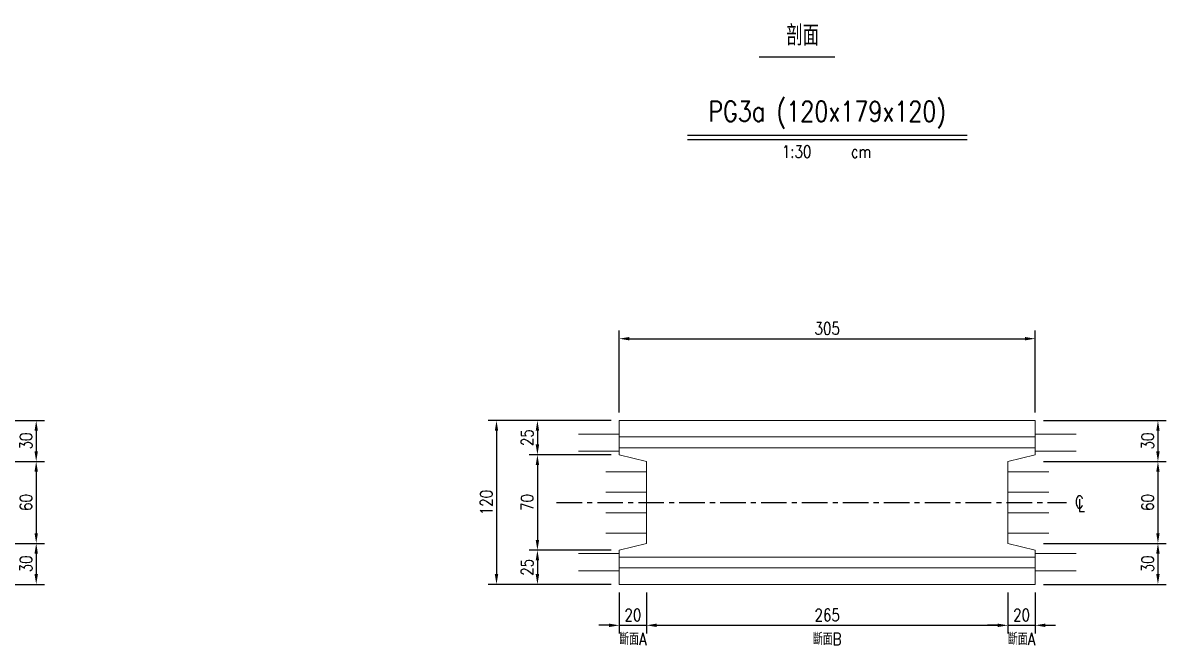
# Model space of a CAD drawing. Extents: x -4754 to 8167, y -19960 to 3942.
# Drawn here: x 2545 to 3383, y 2326 to 2782 of the extents above; entities that cross this region are included whole.
import ezdxf
from ezdxf.enums import TextEntityAlignment as Align

# ---------------------------------------------------------------- set-up
doc = ezdxf.new("R2010")
doc.units = 0
doc.header["$LTSCALE"] = 3
doc.linetypes.add('CENTER', pattern=[2, 1.25, -0.25, 0.25, -0.25])
doc.layers.get('0').update_dxf_attribs({"linetype": 'CONTINUOUS'})
doc.layers.add('HB_0', color=7, linetype='CONTINUOUS', transparency=0.5)
for name, color, linetype in [('HB_DIM', 1, 'CONTINUOUS'), ('HB_TXT_CTEXT', 2, 'CONTINUOUS'), ('鋼筋', 3, 'CONTINUOUS')]:
    doc.layers.add(name, color=color, linetype=linetype)
doc.styles.get("Standard").update_dxf_attribs({"font": 'ROMANS.shx', "width": 0.8, "bigfont": 'chineset.shx'})
doc.dimstyles.new('30', dxfattribs={"dimscale": 3, "dimtxt": 3, "dimasz": 2.5, "dimexe": 2, "dimexo": 2, "dimgap": 1, "dimtad": 1, "dimdsep": 46, "dimtxsty": 'Standard', "dimcen": 0, "dimclrd": 256, "dimclre": 256, "dimclrt": 2, "dimadec": 0, "dimazin": 0, "dimtfac": 1, "dimtix": 1, "dimtmove": 2, "dimatfit": 3, "dimfxl": 1, "dimtolj": 1, "dimtzin": 0, "dimarcsym": 0})

# ---------------------------------------------------------------- blocks, each defined once
blk = doc.blocks.new('*D1066')
at = {"layer": 'HB_DIM', "linetype": 'Continuous', "lineweight": -2}
for p, q in [((2470.72, 2490.95), (2560.72, 2490.95)), ((2554.72, 2483.45), (2554.72, 2468.45)), ((2470.72, 2460.95), (2560.72, 2460.95))]:
    blk.add_line(p, q, dxfattribs=at)
at = {"layer": 'HB_DIM'}
for points in [[(2555.97, 2483.45), (2553.47, 2483.45), (2554.72, 2490.95)], [(2553.47, 2468.45), (2555.97, 2468.45), (2554.72, 2460.95)]]:
    blk.add_solid(points, dxfattribs=at)
at = {"layer": 'HB_DIM', "color": 2, "linetype": 'Continuous', "insert": (2547.22, 2475.95), "char_height": 9, "attachment_point": 5, "rotation": 90}
blk.add_mtext('\\A1;30', dxfattribs=at)
blk = doc.blocks.new('*D1067')
at = {"layer": 'HB_DIM', "linetype": 'Continuous', "lineweight": -2}
for p, q in [((2470.72, 2460.95), (2560.72, 2460.95)), ((2554.72, 2453.45), (2554.72, 2408.45)), ((2470.72, 2400.95), (2560.72, 2400.95))]:
    blk.add_line(p, q, dxfattribs=at)
at = {"layer": 'HB_DIM'}
for points in [[(2555.97, 2453.45), (2553.47, 2453.45), (2554.72, 2460.95)], [(2553.47, 2408.45), (2555.97, 2408.45), (2554.72, 2400.95)]]:
    blk.add_solid(points, dxfattribs=at)
at = {"layer": 'HB_DIM', "color": 2, "linetype": 'Continuous', "insert": (2547.22, 2430.95), "char_height": 9, "attachment_point": 5, "rotation": 90}
blk.add_mtext('\\A1;60', dxfattribs=at)
blk = doc.blocks.new('*D1068')
at = {"layer": 'HB_DIM', "linetype": 'Continuous', "lineweight": -2}
for p, q in [((2470.72, 2400.95), (2560.72, 2400.95)), ((2554.72, 2393.45), (2554.72, 2378.45)), ((2470.72, 2370.95), (2560.72, 2370.95))]:
    blk.add_line(p, q, dxfattribs=at)
at = {"layer": 'HB_DIM'}
for points in [[(2555.97, 2393.45), (2553.47, 2393.45), (2554.72, 2400.95)], [(2553.47, 2378.45), (2555.97, 2378.45), (2554.72, 2370.95)]]:
    blk.add_solid(points, dxfattribs=at)
at = {"layer": 'HB_DIM', "color": 2, "linetype": 'Continuous', "insert": (2547.22, 2385.95), "char_height": 9, "attachment_point": 5, "rotation": 90}
blk.add_mtext('\\A1;30', dxfattribs=at)
blk = doc.blocks.new('beam_title')
at = {"layer": 'HB_TXT_CTEXT', "color": 3, "linetype": 'Continuous'}
blk.add_line((-102.52, 3), (102.52, 3), dxfattribs=at)
at = {"layer": 'HB_TXT_CTEXT', "color": 1, "linetype": 'Continuous'}
blk.add_line((-102.52, 0), (102.52, 0), dxfattribs=at)
at = {"color": 3, "linetype": 'Continuous', "width": 0.8}
blk.add_attdef('A', text='', height=15, dxfattribs=at).set_placement((0, 19.49), align=Align.MIDDLE)
at = {"color": 2, "linetype": 'Continuous', "width": 0.8}
for tag, p in [('1:30', (-22.44, -9)), ('CM', (24.84, -9))]:
    blk.add_attdef(tag, text='', height=9, dxfattribs=at).set_placement(p, align=Align.MIDDLE)
blk = doc.blocks.new('*D1079')
at = {"layer": 'HB_DIM', "linetype": 'Continuous', "lineweight": -2}
for p, q in [((2982.22, 2496.95), (2982.22, 2556.95)), ((3287.22, 2496.95), (3287.22, 2556.95)), ((2989.72, 2550.95), (3279.72, 2550.95))]:
    blk.add_line(p, q, dxfattribs=at)
at = {"layer": 'HB_DIM'}
for points in [[(2989.72, 2552.2), (2989.72, 2549.7), (2982.22, 2550.95)], [(3279.72, 2549.7), (3279.72, 2552.2), (3287.22, 2550.95)]]:
    blk.add_solid(points, dxfattribs=at)
at = {"layer": 'HB_DIM', "color": 2, "linetype": 'Continuous', "insert": (3134.72, 2558.45), "char_height": 9, "attachment_point": 5, "rotation": 0}
blk.add_mtext('\\A1;305', dxfattribs=at)
blk = doc.blocks.new('*D1080')
at = {"layer": 'HB_DIM', "linetype": 'Continuous', "lineweight": -2}
for p, q in [((2982.22, 2364.95), (2982.22, 2334.95)), ((3002.22, 2364.95), (3002.22, 2334.95)), ((2974.72, 2340.95), (2967.22, 2340.95)), ((2982.22, 2340.95), (3002.22, 2340.95)), ((3009.72, 2340.95), (3017.22, 2340.95))]:
    blk.add_line(p, q, dxfattribs=at)
at = {"layer": 'HB_DIM'}
for points in [[(2974.72, 2339.7), (2974.72, 2342.2), (2982.22, 2340.95)], [(3009.72, 2342.2), (3009.72, 2339.7), (3002.22, 2340.95)]]:
    blk.add_solid(points, dxfattribs=at)
at = {"layer": 'HB_DIM', "color": 2, "linetype": 'Continuous', "insert": (2992.22, 2348.45), "char_height": 9, "attachment_point": 5, "rotation": 0}
blk.add_mtext('\\A1;20', dxfattribs=at)
blk = doc.blocks.new('*D1081')
at = {"layer": 'HB_DIM', "linetype": 'Continuous', "lineweight": -2}
for p, q in [((3002.22, 2364.95), (3002.22, 2334.95)), ((3267.22, 2364.95), (3267.22, 2334.95)), ((3009.72, 2340.95), (3259.72, 2340.95))]:
    blk.add_line(p, q, dxfattribs=at)
at = {"layer": 'HB_DIM'}
for points in [[(3009.72, 2342.2), (3009.72, 2339.7), (3002.22, 2340.95)], [(3259.72, 2339.7), (3259.72, 2342.2), (3267.22, 2340.95)]]:
    blk.add_solid(points, dxfattribs=at)
at = {"layer": 'HB_DIM', "color": 2, "linetype": 'Continuous', "insert": (3134.72, 2348.45), "char_height": 9, "attachment_point": 5, "rotation": 0}
blk.add_mtext('\\A1;265', dxfattribs=at)
blk = doc.blocks.new('*D1082')
at = {"layer": 'HB_DIM', "linetype": 'Continuous', "lineweight": -2}
for p, q in [((3267.22, 2364.95), (3267.22, 2334.95)), ((3287.22, 2364.95), (3287.22, 2334.95)), ((3259.72, 2340.95), (3252.22, 2340.95)), ((3267.22, 2340.95), (3287.22, 2340.95)), ((3294.72, 2340.95), (3302.22, 2340.95))]:
    blk.add_line(p, q, dxfattribs=at)
at = {"layer": 'HB_DIM'}
for points in [[(3259.72, 2339.7), (3259.72, 2342.2), (3267.22, 2340.95)], [(3294.72, 2342.2), (3294.72, 2339.7), (3287.22, 2340.95)]]:
    blk.add_solid(points, dxfattribs=at)
at = {"layer": 'HB_DIM', "color": 2, "linetype": 'Continuous', "insert": (3277.22, 2348.45), "char_height": 9, "attachment_point": 5, "rotation": 0}
blk.add_mtext('\\A1;20', dxfattribs=at)
blk = doc.blocks.new('*D1083')
at = {"layer": 'HB_DIM', "linetype": 'Continuous', "lineweight": -2}
for p, q in [((2976.22, 2490.95), (2886.22, 2490.95)), ((2892.22, 2483.45), (2892.22, 2378.45)), ((2976.22, 2370.95), (2886.22, 2370.95))]:
    blk.add_line(p, q, dxfattribs=at)
at = {"layer": 'HB_DIM'}
for points in [[(2893.47, 2483.45), (2890.97, 2483.45), (2892.22, 2490.95)], [(2890.97, 2378.45), (2893.47, 2378.45), (2892.22, 2370.95)]]:
    blk.add_solid(points, dxfattribs=at)
at = {"layer": 'HB_DIM', "color": 2, "linetype": 'Continuous', "insert": (2884.72, 2430.95), "char_height": 9, "attachment_point": 5, "rotation": 90}
blk.add_mtext('\\A1;120', dxfattribs=at)
blk = doc.blocks.new('*D1084')
at = {"layer": 'HB_DIM', "linetype": 'Continuous', "lineweight": -2}
for p, q in [((2976.22, 2490.95), (2916.22, 2490.95)), ((2922.22, 2483.45), (2922.22, 2473.45)), ((2976.22, 2465.95), (2916.22, 2465.95))]:
    blk.add_line(p, q, dxfattribs=at)
at = {"layer": 'HB_DIM'}
for points in [[(2923.47, 2483.45), (2920.97, 2483.45), (2922.22, 2490.95)], [(2920.97, 2473.45), (2923.47, 2473.45), (2922.22, 2465.95)]]:
    blk.add_solid(points, dxfattribs=at)
at = {"layer": 'HB_DIM', "color": 2, "linetype": 'Continuous', "insert": (2914.72, 2478.45), "char_height": 9, "attachment_point": 5, "rotation": 90}
blk.add_mtext('\\A1;25', dxfattribs=at)
blk = doc.blocks.new('*D1085')
at = {"layer": 'HB_DIM', "linetype": 'Continuous', "lineweight": -2}
for p, q in [((2976.22, 2465.95), (2916.22, 2465.95)), ((2922.22, 2458.45), (2922.22, 2403.45)), ((2976.22, 2395.95), (2916.22, 2395.95))]:
    blk.add_line(p, q, dxfattribs=at)
at = {"layer": 'HB_DIM'}
for points in [[(2923.47, 2458.45), (2920.97, 2458.45), (2922.22, 2465.95)], [(2920.97, 2403.45), (2923.47, 2403.45), (2922.22, 2395.95)]]:
    blk.add_solid(points, dxfattribs=at)
at = {"layer": 'HB_DIM', "color": 2, "linetype": 'Continuous', "insert": (2914.72, 2430.95), "char_height": 9, "attachment_point": 5, "rotation": 90}
blk.add_mtext('\\A1;70', dxfattribs=at)
blk = doc.blocks.new('*D1086')
at = {"layer": 'HB_DIM', "linetype": 'Continuous', "lineweight": -2}
for p, q in [((2976.22, 2395.95), (2916.22, 2395.95)), ((2922.22, 2388.45), (2922.22, 2378.45)), ((2976.22, 2370.95), (2916.22, 2370.95))]:
    blk.add_line(p, q, dxfattribs=at)
at = {"layer": 'HB_DIM'}
for points in [[(2923.47, 2388.45), (2920.97, 2388.45), (2922.22, 2395.95)], [(2920.97, 2378.45), (2923.47, 2378.45), (2922.22, 2370.95)]]:
    blk.add_solid(points, dxfattribs=at)
at = {"layer": 'HB_DIM', "color": 2, "linetype": 'Continuous', "insert": (2914.72, 2383.45), "char_height": 9, "attachment_point": 5, "rotation": 90}
blk.add_mtext('\\A1;25', dxfattribs=at)
blk = doc.blocks.new('*D1087')
at = {"layer": 'HB_DIM', "linetype": 'Continuous', "lineweight": -2}
for p, q in [((3293.22, 2490.95), (3383.22, 2490.95)), ((3377.22, 2483.45), (3377.22, 2468.45)), ((3293.22, 2460.95), (3383.22, 2460.95))]:
    blk.add_line(p, q, dxfattribs=at)
at = {"layer": 'HB_DIM'}
for points in [[(3378.47, 2483.45), (3375.97, 2483.45), (3377.22, 2490.95)], [(3375.97, 2468.45), (3378.47, 2468.45), (3377.22, 2460.95)]]:
    blk.add_solid(points, dxfattribs=at)
at = {"layer": 'HB_DIM', "color": 2, "linetype": 'Continuous', "insert": (3369.72, 2475.95), "char_height": 9, "attachment_point": 5, "rotation": 90}
blk.add_mtext('\\A1;30', dxfattribs=at)
blk = doc.blocks.new('*D1088')
at = {"layer": 'HB_DIM', "linetype": 'Continuous', "lineweight": -2}
for p, q in [((3293.22, 2460.95), (3383.22, 2460.95)), ((3377.22, 2453.45), (3377.22, 2408.45)), ((3293.22, 2400.95), (3383.22, 2400.95))]:
    blk.add_line(p, q, dxfattribs=at)
at = {"layer": 'HB_DIM'}
for points in [[(3378.47, 2453.45), (3375.97, 2453.45), (3377.22, 2460.95)], [(3375.97, 2408.45), (3378.47, 2408.45), (3377.22, 2400.95)]]:
    blk.add_solid(points, dxfattribs=at)
at = {"layer": 'HB_DIM', "color": 2, "linetype": 'Continuous', "insert": (3369.72, 2430.95), "char_height": 9, "attachment_point": 5, "rotation": 90}
blk.add_mtext('\\A1;60', dxfattribs=at)
blk = doc.blocks.new('*D1089')
at = {"layer": 'HB_DIM', "linetype": 'Continuous', "lineweight": -2}
for p, q in [((3293.22, 2400.95), (3383.22, 2400.95)), ((3377.22, 2393.45), (3377.22, 2378.45)), ((3293.22, 2370.95), (3383.22, 2370.95))]:
    blk.add_line(p, q, dxfattribs=at)
at = {"layer": 'HB_DIM'}
for points in [[(3378.47, 2393.45), (3375.97, 2393.45), (3377.22, 2400.95)], [(3375.97, 2378.45), (3378.47, 2378.45), (3377.22, 2370.95)]]:
    blk.add_solid(points, dxfattribs=at)
at = {"layer": 'HB_DIM', "color": 2, "linetype": 'Continuous', "insert": (3369.72, 2385.95), "char_height": 9, "attachment_point": 5, "rotation": 90}
blk.add_mtext('\\A1;30', dxfattribs=at)
blk = doc.blocks.new('cl')
at = {"layer": 'HB_TXT_CTEXT', "linetype": 'Continuous', "width": 0.8}
for s, p in [('C', (-0.18, 0.11)), ('L', (0.23, -0.56))]:
    blk.add_text(s, height=2.5, dxfattribs=at).set_placement(p, align=Align.MIDDLE)
blk = doc.blocks.new('beam_SectionSide')
at = {"layer": 'HB_TXT_CTEXT', "color": 4, "linetype": 'Continuous'}
blk.add_line((-27.76, 0), (27.76, 0), dxfattribs=at)
at = {"layer": 'HB_TXT_CTEXT', "color": 4, "linetype": 'Continuous', "width": 0.8}
blk.add_text(' 剖面', height=15, rotation=360, dxfattribs=at).set_placement((0, 16.5), align=Align.MIDDLE)

msp = doc.modelspace()

# ---------------------------------------------------------------- linework, layer by layer
at = {"layer": 'HB_0', "lineweight": 5}
for p, q in [((3002.223, 2490.95, 116), (2982.223, 2490.95, 116)), ((2982.223, 2490.95, 116), (2982.223, 2478.95, 116)), ((3267.223, 2490.95, 116), (3002.223, 2490.95, 116)), ((3287.223, 2490.95, 116), (3267.223, 2490.95, 116)), ((3287.223, 2478.95, 116), (3287.223, 2490.95, 116)), ((3002.223, 2478.95, 116), (2982.223, 2478.95, 116)), ((2982.223, 2478.95, 116), (2982.223, 2470.95, 104)), ((2982.223, 2478.95, 116), (3002.223, 2478.95, 116)), ((3267.223, 2478.95, 116), (3002.223, 2478.95, 116)), ((3002.223, 2478.95, 116), (3267.223, 2478.95, 116)), ((3287.223, 2478.95, 116), (3267.223, 2478.95, 116)), ((3267.223, 2478.95, 116), (3287.223, 2478.95, 116)), ((3287.223, 2470.95, 104), (3287.223, 2478.95, 116)), ((3002.223, 2470.95, 104), (2982.223, 2470.95, 104)), ((2982.223, 2470.95, 104), (2982.223, 2465.95, 104)), ((2982.223, 2470.95, 104), (3002.223, 2470.95, 104)), ((2982.223, 2465.95, 104), (3002.223, 2460.95, 104)), ((3002.223, 2470.95, 104), (3267.223, 2470.95, 104)), ((3267.223, 2470.95, 104), (3002.223, 2470.95, 104)), ((3287.223, 2470.95, 104), (3267.223, 2470.95, 104)), ((3267.223, 2470.95, 104), (3287.223, 2470.95, 104)), ((3267.223, 2460.95, 104), (3287.223, 2465.95, 104)), ((3287.223, 2465.95, 104), (3287.223, 2470.95, 104)), ((3002.223, 2460.95, 104), (3002.223, 2400.95, 104)), ((3267.223, 2400.95, 104), (3267.223, 2460.95, 104)), ((3002.223, 2400.95, 104), (2982.223, 2395.95, 104)), ((3287.223, 2395.95, 104), (3267.223, 2400.95, 104)), ((2982.223, 2395.95, 104), (2982.223, 2390.95, 104)), ((2982.223, 2390.95, 104), (3002.223, 2390.95, 104)), ((3002.223, 2390.95, 104), (2982.223, 2390.95, 104)), ((2982.223, 2390.95, 104), (2982.223, 2382.95, 120)), ((3267.223, 2390.95, 104), (3002.223, 2390.95, 104)), ((3002.223, 2390.95, 104), (3267.223, 2390.95, 104)), ((3267.223, 2390.95, 104), (3287.223, 2390.95, 104)), ((3287.223, 2390.95, 104), (3267.223, 2390.95, 104)), ((3287.223, 2390.95, 104), (3287.223, 2395.95, 104)), ((3287.223, 2382.95, 120), (3287.223, 2390.95, 104)), ((2982.223, 2382.95, 120), (3002.223, 2382.95, 120)), ((3002.223, 2382.95, 120), (2982.223, 2382.95, 120)), ((2982.223, 2382.95, 120), (2982.223, 2370.95, 120)), ((3267.223, 2382.95, 120), (3002.223, 2382.95, 120)), ((3002.223, 2382.95, 120), (3267.223, 2382.95, 120)), ((3267.223, 2382.95, 120), (3287.223, 2382.95, 120)), ((3287.223, 2382.95, 120), (3267.223, 2382.95, 120)), ((3287.223, 2370.95, 120), (3287.223, 2382.95, 120)), ((2982.223, 2370.95, 120), (3002.223, 2370.95, 120)), ((3002.223, 2370.95, 120), (3267.223, 2370.95, 120)), ((3267.223, 2370.95, 120), (3287.223, 2370.95, 120))]:
    msp.add_line(p, q, dxfattribs=at)
at = {"layer": 'HB_0', "color": 1, "linetype": 'CENTER', "ltscale": 5}
msp.add_lwpolyline([(2936.223, 2430.95), (3310.223, 2430.95)], dxfattribs=at)
at = {"layer": '鋼筋', "lineweight": 5}
for p, q in [((2952.286, 2480.95, 13), (2982.223, 2480.95, 13)), ((3317.16, 2480.95, 21.89), (3287.223, 2480.95, 21.89)), ((2952.286, 2468.45, 13), (2982.223, 2468.45, 13)), ((3317.16, 2468.45, 21.89), (3287.223, 2468.45, 21.89)), ((2972.286, 2453.45, 13), (3002.223, 2453.45, 13)), ((3297.16, 2453.45, 21.89), (3267.223, 2453.45, 21.89)), ((2972.286, 2438.45, 13), (3002.223, 2438.45, 13)), ((3297.16, 2438.45, 21.89), (3267.223, 2438.45, 21.89)), ((2972.286, 2423.45, 13), (3002.223, 2423.45, 13)), ((3297.16, 2423.45, 21.89), (3267.223, 2423.45, 21.89)), ((2972.286, 2408.45, 13), (3002.223, 2408.45, 13)), ((3297.16, 2408.45, 21.89), (3267.223, 2408.45, 21.89)), ((2952.286, 2393.45, 13), (2982.223, 2393.45, 13)), ((3317.16, 2393.45, 21.89), (3287.223, 2393.45, 21.89)), ((2952.286, 2380.95, 13), (2982.223, 2380.95, 13)), ((3317.16, 2380.95, 21.89), (3287.223, 2380.95, 21.89))]:
    msp.add_line(p, q, dxfattribs=at)

# ---------------------------------------------------------------- block references
at = {"layer": 'HB_0', "linetype": 'Continuous', "xscale": 3.6, "yscale": 3.6, "zscale": 3.6}
msp.add_blockref('cl', (3320.223, 2430.95, 120), dxfattribs=at)
at = {"layer": 'HB_TXT_CTEXT', "color": 0, "linetype": 'Continuous', "rotation": 360}
msp.add_blockref('beam_SectionSide', (3112.573, 2757.507), dxfattribs=at)
msp.add_blockref('beam_title', (3134.723, 2696.95), dxfattribs=at).add_auto_attribs({'A': 'PG3a (120x179x120)', '1:30': '1:30', 'CM': 'cm'})

# ---------------------------------------------------------------- texts
at = {"layer": 'HB_TXT_CTEXT', "linetype": 'Continuous', "width": 0.8}
for s, p in [('斷面A', (2992.223, 2330.95)), ('斷面B', (3134.723, 2330.95)), ('斷面A', (3277.223, 2330.95))]:
    msp.add_text(s, height=9, dxfattribs=at).set_placement(p, align=Align.MIDDLE_CENTER)

# ---------------------------------------------------------------- dimensions: what is measured, and where the dimension line sits
at = {"layer": 'HB_DIM', "linetype": 'Continuous'}
for base, p1, p2, angle, override, picture, middle in [((3287.223, 2550.95), (2982.223, 2490.95, 104), (3287.223, 2490.95, 104), 0, {"dimpost": '<>'}, '*D1079', (3134.723, 2558.45)), ((2554.723, 2460.95), (2464.723, 2490.95, 100), (2464.723, 2460.95, 100), 90, {"dimtad": 4, "dimpost": '<>'}, '*D1066', (2547.223, 2475.95)), ((2892.223, 2370.95), (2982.223, 2490.95, 104), (2982.223, 2370.95, 104), 90, {"dimtad": 4, "dimpost": '<>'}, '*D1083', (2884.723, 2430.95)), ((2922.223, 2465.95), (2982.223, 2490.95, 104), (2982.223, 2465.95, 104), 90, {"dimtad": 4, "dimpost": '<>'}, '*D1084', (2914.723, 2478.45)), ((3377.223, 2460.95), (3287.223, 2490.95, 104), (3287.223, 2460.95, 104), 90, {"dimtad": 4, "dimpost": '<>'}, '*D1087', (3369.723, 2475.95)), ((2922.223, 2395.95), (2982.223, 2465.95, 104), (2982.223, 2395.95, 104), 90, {"dimtad": 4, "dimpost": '<>'}, '*D1085', (2914.723, 2430.95)), ((2554.723, 2400.95), (2464.723, 2460.95, 100), (2464.723, 2400.95, 100), 90, {"dimtad": 4, "dimpost": '<>'}, '*D1067', (2547.223, 2430.95)), ((3377.223, 2400.95), (3287.223, 2460.95, 104), (3287.223, 2400.95, 104), 90, {"dimtad": 4, "dimpost": '<>'}, '*D1088', (3369.723, 2430.95)), ((2554.723, 2370.95), (2464.723, 2400.95, 100), (2464.723, 2370.95, 100), 90, {"dimtad": 4, "dimpost": '<>'}, '*D1068', (2547.223, 2385.95)), ((3377.223, 2370.95), (3287.223, 2400.95, 104), (3287.223, 2370.95, 104), 90, {"dimtad": 4, "dimpost": '<>'}, '*D1089', (3369.723, 2385.95)), ((2922.223, 2370.95), (2982.223, 2395.95, 104), (2982.223, 2370.95, 104), 90, {"dimtad": 4, "dimpost": '<>'}, '*D1086', (2914.723, 2383.45)), ((3002.223, 2340.95), (2982.223, 2370.95, 104), (3002.223, 2370.95, 104), 0, {"dimpost": '<>'}, '*D1080', (2992.223, 2348.45)), ((3267.223, 2340.95), (3002.223, 2370.95, 104), (3267.223, 2370.95, 104), 0, {"dimpost": '<>'}, '*D1081', (3134.723, 2348.45)), ((3287.223, 2340.95), (3267.223, 2370.95, 104), (3287.223, 2370.95, 104), 0, {"dimpost": '<>'}, '*D1082', (3277.223, 2348.45))]:
    dim = msp.add_linear_dim(base=base, p1=p1, p2=p2, angle=angle, dimstyle='30', override=override, dxfattribs=at)
    dim.commit()
    dim.dimension.update_dxf_attribs({"geometry": picture, "text_midpoint": middle})

doc.saveas('drawing.dxf')
